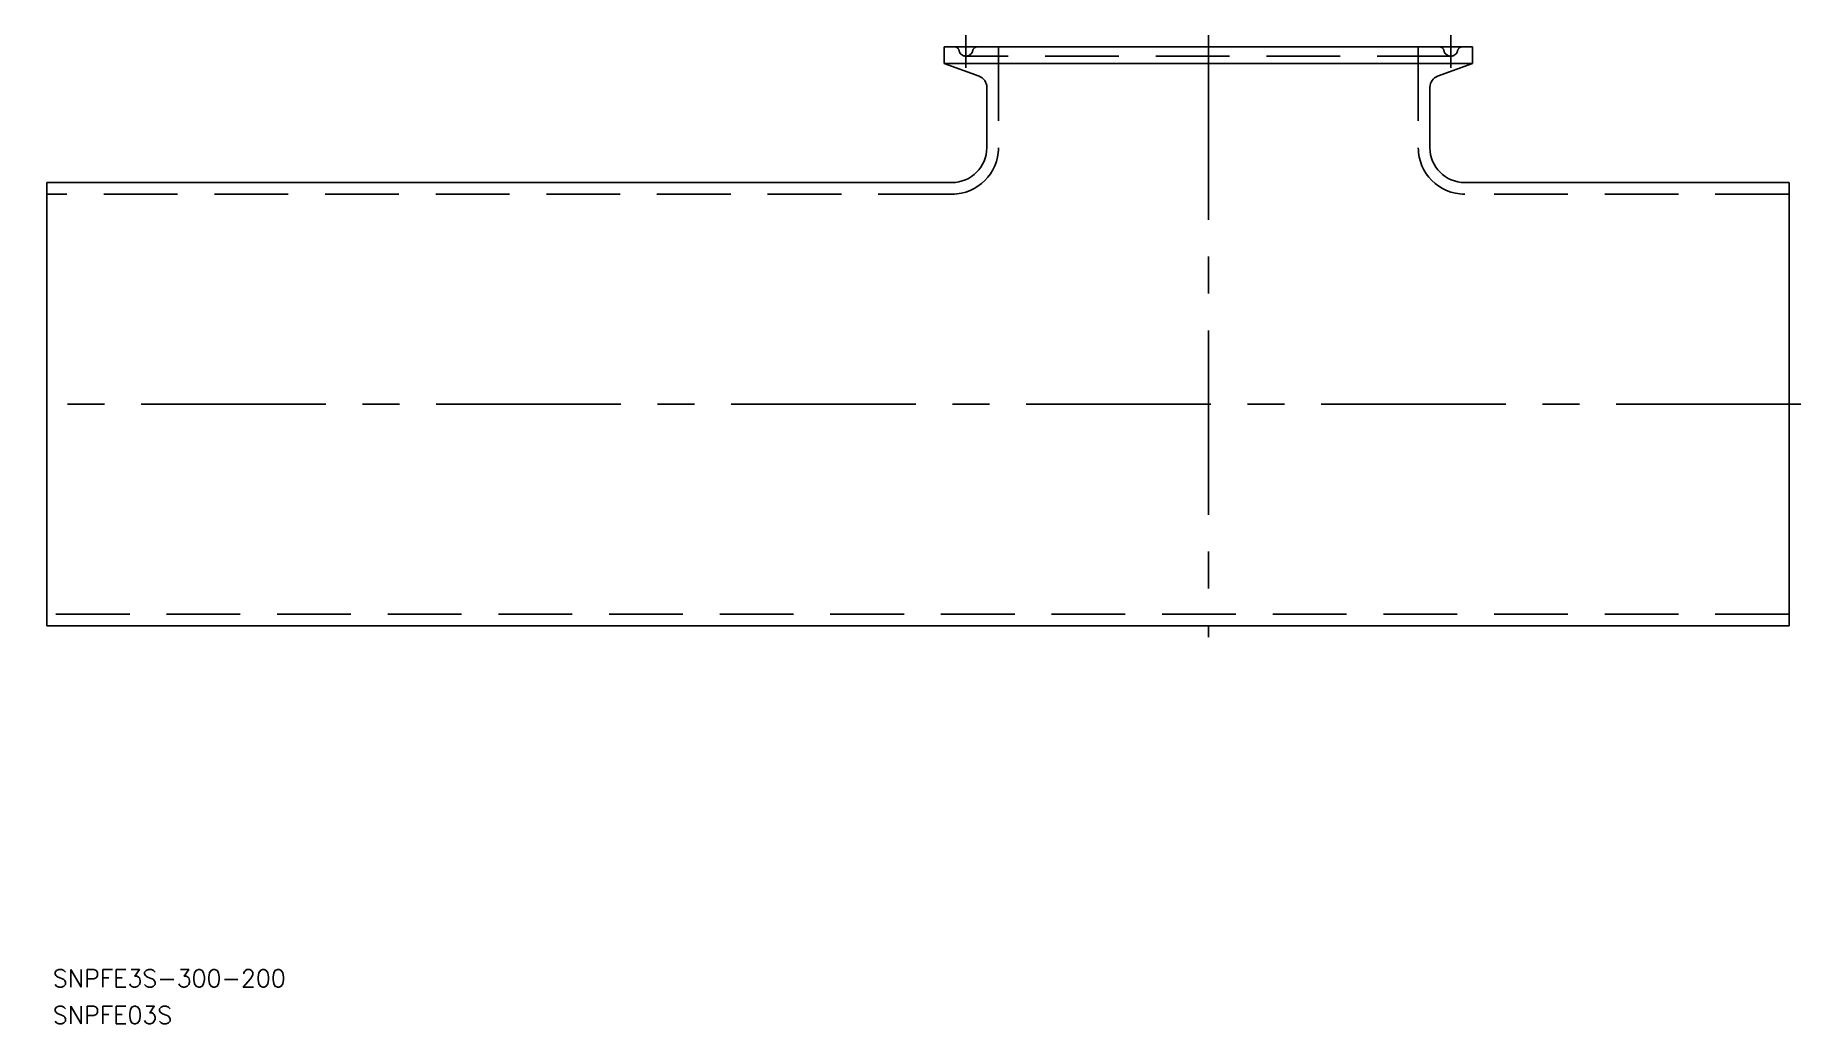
# Model space of a CAD drawing. Extents: x -302 to 2, y -107 to 63.
import ezdxf

# ---------------------------------------------------------------- set-up
doc = ezdxf.new("R2010")
doc.units = 0
doc.linetypes.add('CENTER', pattern=[50.8, 31.75, -6.35, 6.35, -6.35])
doc.linetypes.add('DASHED', pattern=[19.05, 12.7, -6.35])
doc.layers.get('0').update_dxf_attribs({"linetype": 'CONTINUOUS'})
doc.layers.add('CENTER', color=1, linetype='CENTER')
doc.styles.get("Standard").update_dxf_attribs({"font": 'txt.shx', "height": 3, "bigfont": 'bigfont.shx'})

msp = doc.modelspace()

# ---------------------------------------------------------------- linework, layer by layer
at = {"color": 7, "linetype": 'CONTINUOUS'}
for p, q in [((-54.5, 61.5), (-145.5, 61.5)), ((-145.5, 58.65), (-145.5, 61.5)), ((-54.5, 58.65), (-54.5, 61.5)), ((-145.5, 58.65), (-54.5, 58.65)), ((-145.5, 58.65), (-139.47, 56.45)), ((-54.5, 58.65), (-60.53, 56.45)), ((-138.15, 44.15), (-138.15, 54.57)), ((-61.85, 44.15), (-61.85, 54.57)), ((-300, -38.15), (-300, 38.15)), ((-300, 38.15), (-144.15, 38.15)), ((-55.85, 38.15), (0, 38.15)), ((0, -38.15), (0, 38.15)), ((-300, -38.15), (0, -38.15))]:
    msp.add_line(p, q, dxfattribs=at)
at = {"color": 3, "linetype": 'DASHED'}
for p, q in [((-136.15, 61.5), (-136.15, 44.15)), ((-63.85, 61.5), (-63.85, 44.15)), ((-58.25, 59.9), (-141.75, 59.9)), ((-144.15, 36.15), (-300, 36.15)), ((0, 36.15), (-55.85, 36.15)), ((0, -36.15), (-300, -36.15))]:
    msp.add_line(p, q, dxfattribs=at)
for centre, radius, start, end in [((-143.71, 60.7), 0.8, 11.537, 90), ((-141.75, 61.1), 1.2, 191.537, 348.463), ((-139.79, 60.7), 0.8, 90, 168.463), ((-60.21, 60.7), 0.8, 11.537, 90), ((-58.25, 61.1), 1.2, 191.537, 348.463), ((-56.29, 60.7), 0.8, 90, 168.463), ((-144.15, 44.15), 8, 270, 0), ((-55.85, 44.15), 8, 180, 270)]:
    msp.add_arc(centre, radius, start, end, dxfattribs=at)
at = {"color": 7, "linetype": 'CONTINUOUS'}
for centre, radius, start, end in [((-140.15, 54.57), 2, 0, 70), ((-59.85, 54.57), 2, 110, 180), ((-144.15, 44.15), 6, 270, 0), ((-55.85, 44.15), 6, 180, 270)]:
    msp.add_arc(centre, radius, start, end, dxfattribs=at)
at = {"layer": 'CENTER', "color": 1, "linetype": 'CENTER'}
for p, q in [((-141.75, 63.5), (-141.75, 57.9)), ((-100, 63.5), (-100, -40.15)), ((-58.25, 63.5), (-58.25, 57.9)), ((2, 0), (-302, 0))]:
    msp.add_line(p, q, dxfattribs=at)

# ---------------------------------------------------------------- texts
at = {"color": 7, "linetype": 'CONTINUOUS'}
for s, p in [('SNPFE3S-300-200', (-298.99, -100.37)), ('SNPFE03S', (-298.99, -106.68))]:
    msp.add_text(s, height=3, dxfattribs=at).set_placement(p)

doc.saveas('drawing.dxf')
